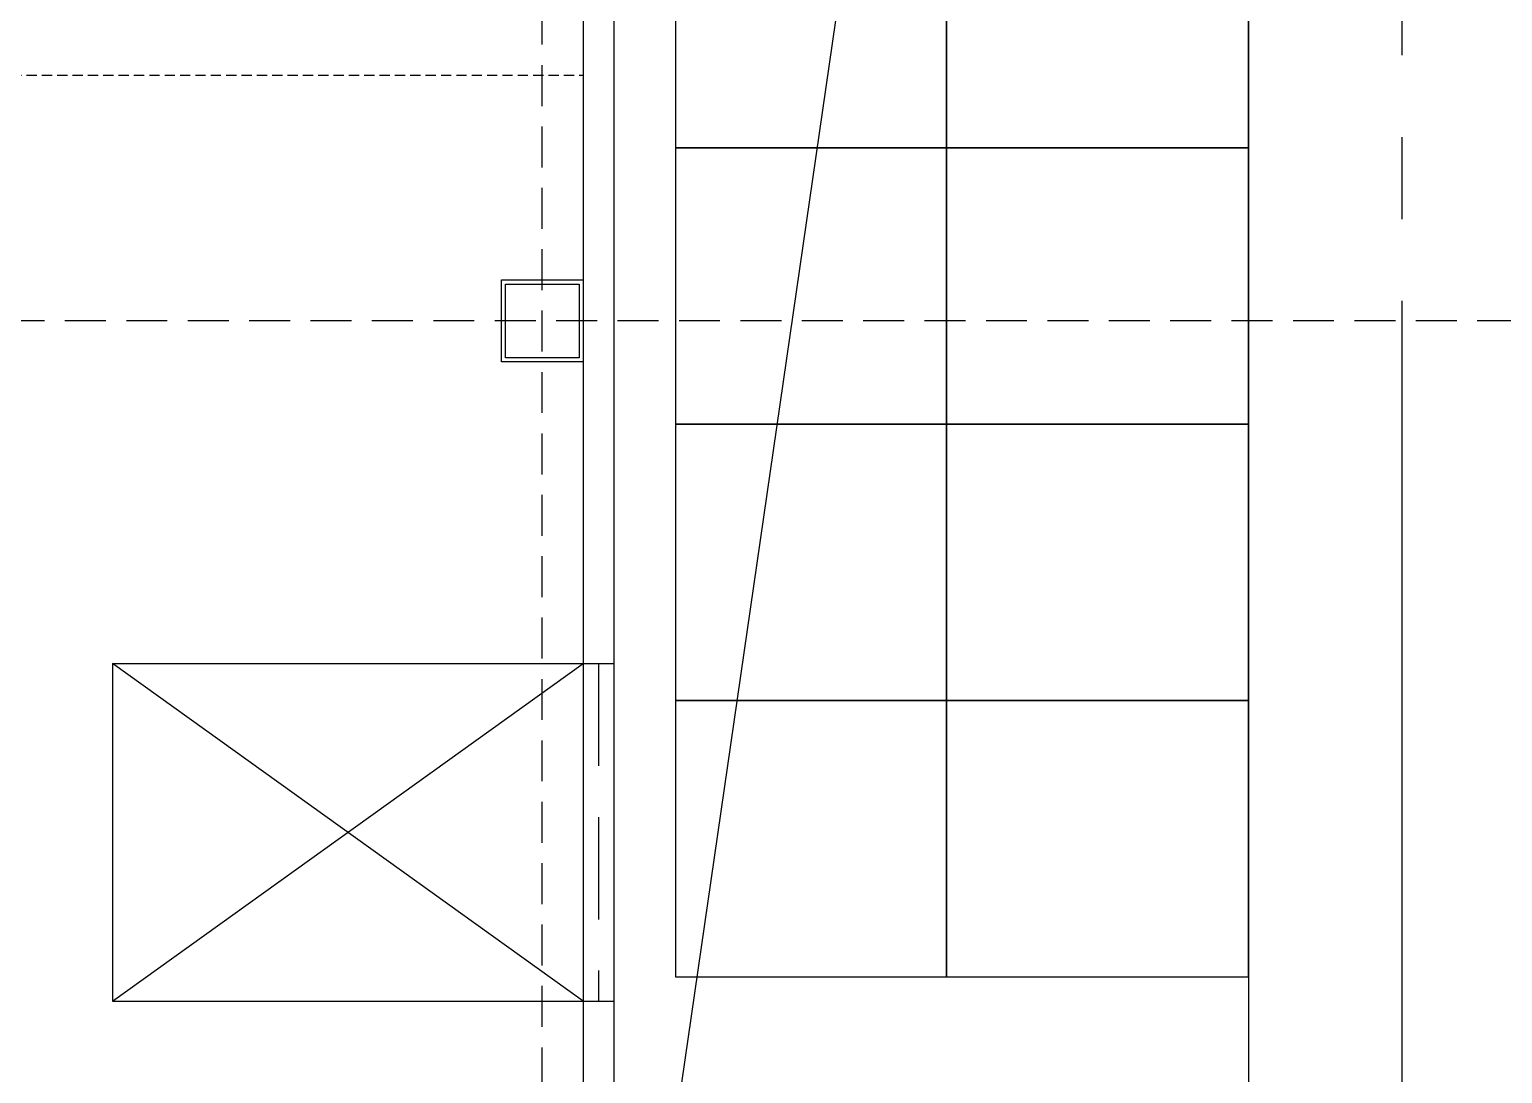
# Model space of a CAD drawing. Extents: x 0 to 210250, y -124674 to 148500.
# Drawn here: x 178271 to 185468, y -38288 to -33186 of the extents above; entities that cross this region are included whole.
import ezdxf

# ---------------------------------------------------------------- set-up
doc = ezdxf.new("R2010")
doc.units = 0
doc.header["$LTSCALE"] = 400
for name, pattern in [('CEN', [17, 15, -1, 0, -1]), ('CENTER', [23, 20, -1, 1, -1]), ('HIDDEN2', [0.1875, 0.125, -0.0625]), ('HIDDENX2', [0.75, 0.5, -0.25])]:
    doc.linetypes.add(name, pattern=pattern)
doc.layers.get('0').update_dxf_attribs({"linetype": 'CONTINUOUS'})
doc.layers.get('DEFPOINTS').update_dxf_attribs({"linetype": 'CONTINUOUS'})
for name, color, linetype in [('CENTER', 6, 'CEN'), ('COLUMN', 1, 'CONTINUOUS'), ('GZ_4', 4, 'CENTER'), ('PAINT', 3, 'CONTINUOUS'), ('WALL', 2, 'CONTINUOUS'), ('WINDOW', 3, 'CONTINUOUS')]:
    doc.layers.add(name, color=color, linetype=linetype)

# ---------------------------------------------------------------- blocks, each defined once
blk = doc.blocks.new('*U203')
at = {"layer": 'WALL', "linetype": 'Continuous'}
for p, q in [((-82.5, -7.5), (-82.5, 7.5)), ((82.5, -7.5), (82.5, 7.5))]:
    blk.add_line(p, q, dxfattribs=at)
at = {"layer": 'WINDOW', "linetype": 'Continuous'}
for p, q in [((-82.5, 7.5), (82.5, 7.5)), ((-82.5, -7.5), (82.5, -7.5))]:
    blk.add_line(p, q, dxfattribs=at)
at = {"layer": 'WINDOW', "linetype": 'HIDDEN2'}
blk.add_line((-82.5, 0), (82.5, 0), dxfattribs=at)

msp = doc.modelspace()

# ---------------------------------------------------------------- linework, layer by layer
at = {"color": 0}
msp.add_lwpolyline([(184226.643, -25312.121), (184226.643, -40019.959), (185726.643, -40019.959), (185726.643, -25312.121)], dxfattribs=at)
for points in [[(182751.643, -33764.959), (182751.643, -32414.959), (181426.643, -32414.959), (181426.643, -33764.959)], [(184226.643, -33764.959), (184226.643, -32414.959), (182751.643, -32414.959), (182751.643, -33764.959)], [(182751.643, -35114.959), (182751.643, -33764.959), (181426.643, -33764.959), (181426.643, -35114.959)], [(184226.643, -35114.959), (184226.643, -33764.959), (182751.643, -33764.959), (182751.643, -35114.959)], [(182751.643, -36464.959), (182751.643, -35114.959), (181426.643, -35114.959), (181426.643, -36464.959)], [(184226.643, -36464.959), (184226.643, -35114.959), (182751.643, -35114.959), (182751.643, -36464.959)], [(182751.643, -37814.959), (182751.643, -36464.959), (181426.643, -36464.959), (181426.643, -37814.959)], [(184226.643, -37814.959), (184226.643, -36464.959), (182751.643, -36464.959), (182751.643, -37814.959)]]:
    msp.add_lwpolyline(points, close=True)
at = {"layer": 'CENTER', "linetype": 'HIDDENX2'}
for p, q in [((180776.643, -47059.959), (180776.643, -25312.121)), ((196644.435, -34609.959), (158675.399, -34609.959))]:
    msp.add_line(p, q, dxfattribs=at)
at = {"layer": 'COLUMN', "linetype": 'Continuous'}
for points in [[(180576.643, -34809.959), (180576.643, -34409.959), (180976.643, -34409.959), (180976.643, -34809.959)], [(180596.643, -34789.959), (180596.643, -34429.959), (180956.643, -34429.959), (180956.643, -34789.959)]]:
    msp.add_lwpolyline(points, close=True, dxfattribs=at)
at = {"layer": 'DEFPOINTS', "color": 3, "linetype": 'Continuous'}
msp.add_line((183344.335, -25312.121), (181126.643, -40609.959), dxfattribs=at)
at = {"layer": 'GZ_4'}
msp.add_line((184976.643, -25312.121), (184976.643, -40019.959), dxfattribs=at)
at = {"layer": 'PAINT', "linetype": 'Continuous'}
for p, q in [((178676.643, -37934.959), (180976.643, -36284.959)), ((180976.643, -37934.959), (178676.643, -36284.959)), ((178676.643, -36284.959), (180976.643, -36284.959)), ((178676.643, -36284.959), (178676.643, -37934.959)), ((178676.643, -37934.959), (180976.643, -37934.959))]:
    msp.add_line(p, q, dxfattribs=at)
at = {"layer": 'PAINT', "linetype": 'HIDDEN2'}
msp.add_lwpolyline([(170156.643, -40909.959), (170156.643, -33409.959), (180976.643, -33409.959)], dxfattribs=at)
at = {"layer": 'WALL', "linetype": 'Continuous'}
for p, q in [((180976.643, -25312.121), (180976.643, -36284.959)), ((181126.643, -25312.121), (181126.643, -36284.959)), ((180976.643, -37934.959), (180976.643, -40909.959)), ((181126.643, -37934.959), (181126.643, -40909.959))]:
    msp.add_line(p, q, dxfattribs=at)

# ---------------------------------------------------------------- block references
at = {"layer": 'WINDOW', "linetype": 'Continuous', "xscale": 10, "yscale": 10, "zscale": 10, "rotation": 270}
msp.add_blockref('*U203', (181051.643, -37109.959), dxfattribs=at)

doc.saveas('drawing.dxf')
